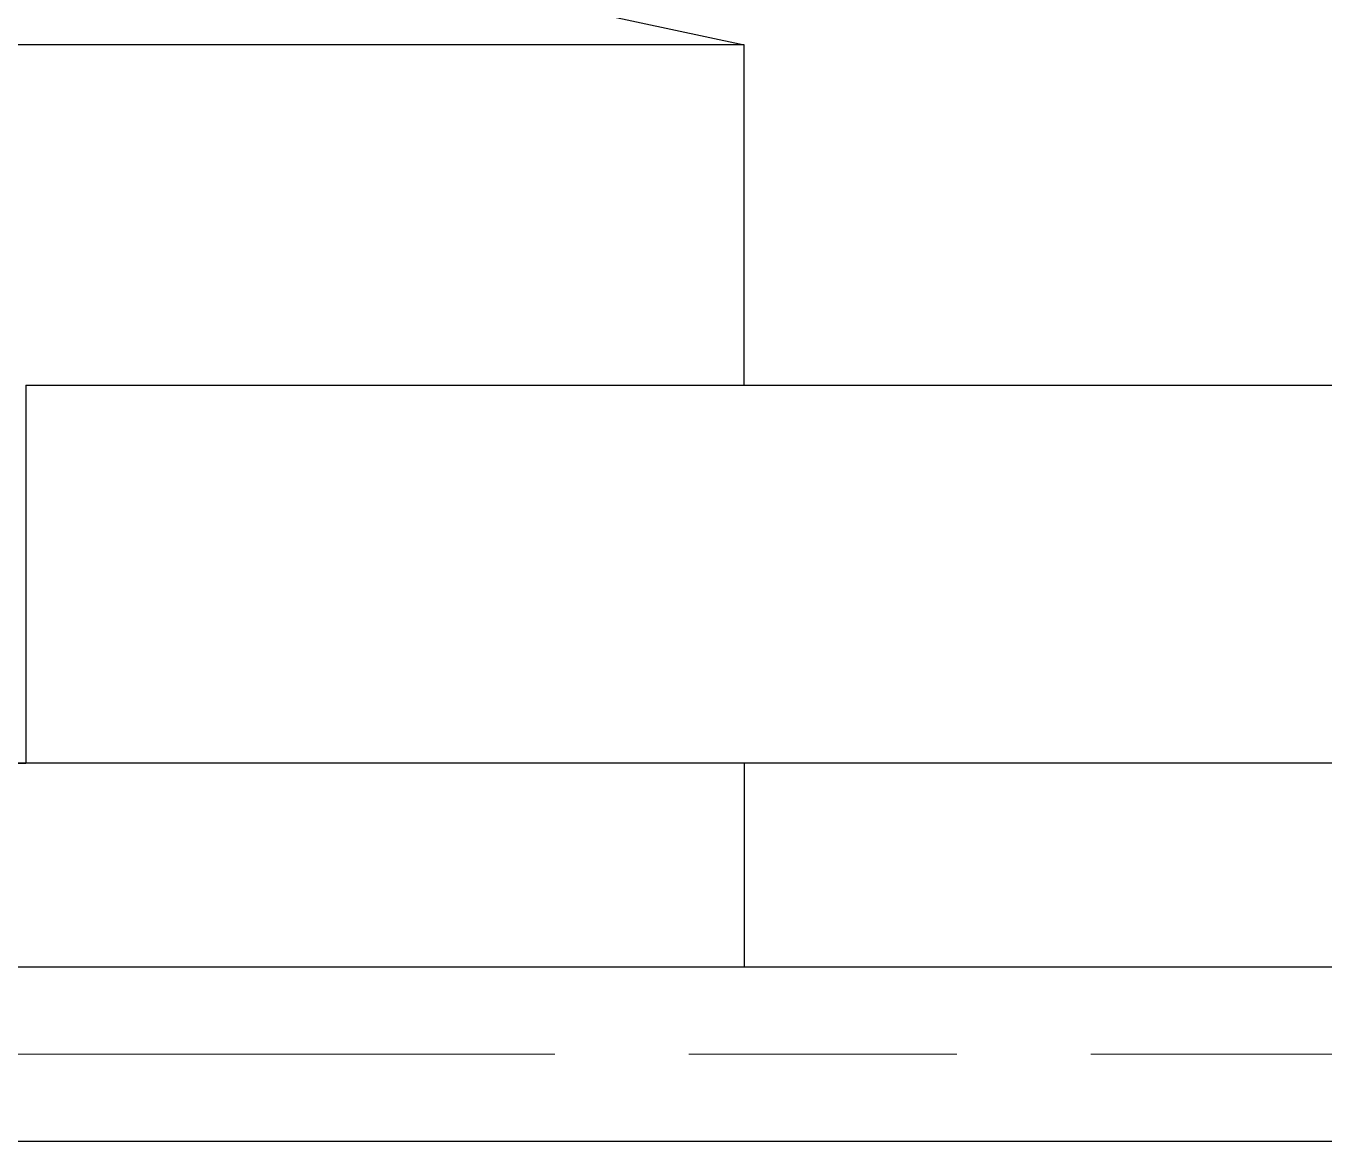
# Model space of a CAD drawing. Header units: millimetres. Extents: x 0 to 100323, y 0 to 59400.
# Drawn here: x 23293 to 23979, y 44341 to 44931 of the extents above; entities that cross this region are included whole.
import ezdxf

# ---------------------------------------------------------------- set-up
doc = ezdxf.new("R2010")
doc.units = ezdxf.units.MM
doc.header["$LTSCALE"] = 100
doc.linetypes.add('CHAIN', pattern=[0.3543, 0.2362, -0.0295, 0.0591, -0.0295])
doc.layers.add('P_Condensate (CS)', color=40, linetype='Continuous', lineweight=18, true_color=0xffbf00)
doc.layers.add('Visible', color=7, linetype='Continuous', lineweight=25)

msp = doc.modelspace()

# ---------------------------------------------------------------- linework, layer by layer
at = {"layer": 'P_Condensate (CS)', "linetype": 'CHAIN', "ltscale": 23.990969}
msp.add_line((24422.63, 44386.53), (6082.63, 44386.53), dxfattribs=at)
at = {"layer": 'Visible'}
for p, q in [((23579.53, 44940.53), (23672.63, 44920.53)), ((23672.63, 44920.53), (6832.63, 44920.53)), ((23672.63, 44740.53), (23672.63, 44920.53)), ((23292.93, 44740.53), (26118.01, 44740.53)), ((23292.93, 44740.53), (28186.6, 44740.53)), ((23292.93, 44740.53), (23292.93, 44540.53)), ((21717.52, 44540.53), (23292.93, 44540.53)), ((23292.93, 44540.53), (21717.52, 44540.53)), ((28186.6, 44540.53), (23292.93, 44540.53)), ((23672.63, 44540.53), (23672.63, 44432.53)), ((24172.63, 44432.53), (21717.52, 44432.53)), ((21717.52, 44340.53), (24172.63, 44340.53))]:
    msp.add_line(p, q, dxfattribs=at)

doc.saveas('drawing.dxf')
